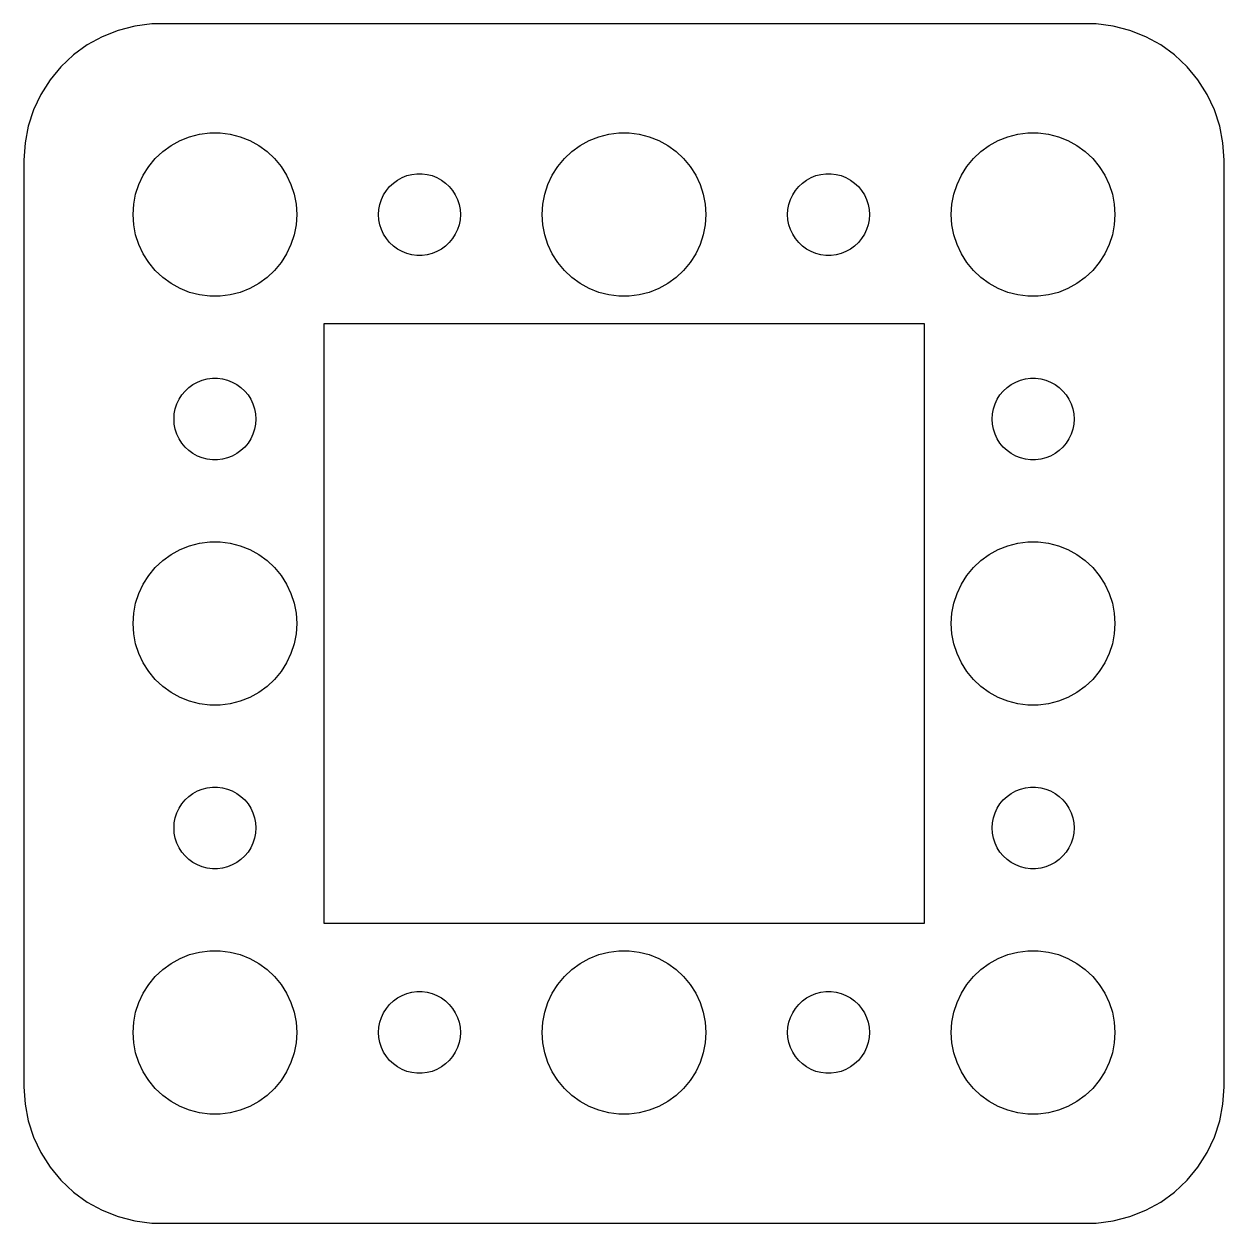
# Model space of a CAD drawing. Header units: metres. Extents: x -22 to 22, y 248 to 508.
# Drawn here: x -22 to 22, y 464.01 to 507.99 of the extents above; entities that cross this region are included whole.
import ezdxf

# ---------------------------------------------------------------- set-up
doc = ezdxf.new("R2010")
doc.units = ezdxf.units.M

msp = doc.modelspace()

# ---------------------------------------------------------------- linework, layer by layer
for p, q in [((-17.9369, 507.911), (-18.5451, 507.755)), ((-17.3139, 507.99), (-17.9369, 507.911)), ((17.3139, 507.99), (-17.3139, 507.99)), ((17.9369, 507.911), (17.3139, 507.99)), ((18.5451, 507.755), (17.9369, 507.911)), ((-19.1289, 507.524), (-19.6791, 507.222)), ((-18.5451, 507.755), (-19.1289, 507.524)), ((19.1289, 507.524), (18.5451, 507.755)), ((19.6791, 507.222), (19.1289, 507.524)), ((-19.6791, 507.222), (-20.1871, 506.853)), ((20.1871, 506.853), (19.6791, 507.222)), ((-20.1871, 506.853), (-20.6448, 506.423)), ((20.6448, 506.423), (20.1871, 506.853)), ((-20.6448, 506.423), (-21.0451, 505.939)), ((21.0451, 505.939), (20.6448, 506.423)), ((-21.0451, 505.939), (-21.3815, 505.409)), ((21.3815, 505.409), (21.0451, 505.939)), ((-21.3815, 505.409), (-21.6489, 504.841)), ((21.6489, 504.841), (21.3815, 505.409)), ((-21.6489, 504.841), (-21.8429, 504.243)), ((21.8429, 504.243), (21.6489, 504.841)), ((-21.8429, 504.243), (-21.9606, 503.627)), ((21.9606, 503.627), (21.8429, 504.243)), ((-16.2773, 503.714), (-15.927, 503.853)), ((-15.927, 503.853), (-15.5621, 503.947)), ((-15.5621, 503.947), (-15.1884, 503.994)), ((-15.1884, 503.994), (-14.8116, 503.994)), ((-14.8116, 503.994), (-14.4379, 503.947)), ((-14.4379, 503.947), (-14.0729, 503.853)), ((-14.0729, 503.853), (-13.7227, 503.714)), ((-1.27733, 503.714), (-0.92705, 503.853)), ((-0.92705, 503.853), (-0.56213, 503.947)), ((-0.56213, 503.947), (-0.18837, 503.994)), ((-0.18837, 503.994), (0.18837, 503.994)), ((0.18837, 503.994), (0.56213, 503.947)), ((0.56213, 503.947), (0.92705, 503.853)), ((0.92705, 503.853), (1.27733, 503.714)), ((13.7227, 503.714), (14.0729, 503.853)), ((14.0729, 503.853), (14.4379, 503.947)), ((14.4379, 503.947), (14.8116, 503.994)), ((14.8116, 503.994), (15.1884, 503.994)), ((15.1884, 503.994), (15.5621, 503.947)), ((15.5621, 503.947), (15.927, 503.853)), ((15.927, 503.853), (16.2773, 503.714)), ((-21.9606, 503.627), (-22, 503)), ((-16.9123, 503.312), (-16.6075, 503.533)), ((-16.6075, 503.533), (-16.2773, 503.714)), ((-13.7227, 503.714), (-13.3925, 503.533)), ((-13.3925, 503.533), (-13.0877, 503.312)), ((-1.91226, 503.312), (-1.60747, 503.533)), ((-1.60747, 503.533), (-1.27733, 503.714)), ((1.27733, 503.714), (1.60747, 503.533)), ((1.60747, 503.533), (1.91226, 503.312)), ((13.0877, 503.312), (13.3925, 503.533)), ((13.3925, 503.533), (13.7227, 503.714)), ((16.2773, 503.714), (16.6075, 503.533)), ((16.6075, 503.533), (16.9123, 503.312)), ((22, 503), (21.9606, 503.627)), ((-22, 503), (-22, 469)), ((-17.427, 502.763), (-17.1869, 503.054)), ((-17.1869, 503.054), (-16.9123, 503.312)), ((-13.0877, 503.312), (-12.8131, 503.054)), ((-12.8131, 503.054), (-12.5729, 502.763)), ((-2.42705, 502.763), (-2.1869, 503.054)), ((-2.1869, 503.054), (-1.91226, 503.312)), ((1.91226, 503.312), (2.1869, 503.054)), ((2.1869, 503.054), (2.42705, 502.763)), ((12.5729, 502.763), (12.8131, 503.054)), ((12.8131, 503.054), (13.0877, 503.312)), ((16.9123, 503.312), (17.1869, 503.054)), ((17.1869, 503.054), (17.427, 502.763)), ((22, 469), (22, 503)), ((-17.6289, 502.445), (-17.427, 502.763)), ((-12.5729, 502.763), (-12.3711, 502.445)), ((-7.78107, 502.473), (-7.59418, 502.497)), ((-7.59418, 502.497), (-7.40581, 502.497)), ((-7.40581, 502.497), (-7.21892, 502.473)), ((-2.62891, 502.445), (-2.42705, 502.763)), ((2.42705, 502.763), (2.62891, 502.445)), ((7.21892, 502.473), (7.40581, 502.497)), ((7.40581, 502.497), (7.59418, 502.497)), ((7.59418, 502.497), (7.78107, 502.473)), ((12.3711, 502.445), (12.5729, 502.763)), ((17.427, 502.763), (17.6289, 502.445)), ((-17.9057, 501.746), (-17.7893, 502.104)), ((-17.7893, 502.104), (-17.6289, 502.445)), ((-12.3711, 502.445), (-12.2107, 502.104)), ((-12.2107, 502.104), (-12.0942, 501.746)), ((-8.59344, 502.027), (-8.45613, 502.156)), ((-8.45613, 502.156), (-8.30373, 502.266)), ((-8.30373, 502.266), (-8.13866, 502.357)), ((-8.13866, 502.357), (-7.96352, 502.427)), ((-7.96352, 502.427), (-7.78107, 502.473)), ((-7.21892, 502.473), (-7.03647, 502.427)), ((-7.03647, 502.427), (-6.86133, 502.357)), ((-6.86133, 502.357), (-6.69626, 502.266)), ((-6.69626, 502.266), (-6.54385, 502.156)), ((-6.54385, 502.156), (-6.40654, 502.027)), ((-2.90575, 501.746), (-2.78932, 502.104)), ((-2.78932, 502.104), (-2.62891, 502.445)), ((2.62891, 502.445), (2.78932, 502.104)), ((2.78932, 502.104), (2.90575, 501.746)), ((6.40654, 502.027), (6.54385, 502.156)), ((6.54385, 502.156), (6.69626, 502.266)), ((6.69626, 502.266), (6.86133, 502.357)), ((6.86133, 502.357), (7.03647, 502.427)), ((7.03647, 502.427), (7.21892, 502.473)), ((7.78107, 502.473), (7.96352, 502.427)), ((7.96352, 502.427), (8.13866, 502.357)), ((8.13866, 502.357), (8.30373, 502.266)), ((8.30373, 502.266), (8.45613, 502.156)), ((8.45613, 502.156), (8.59344, 502.027)), ((12.0942, 501.746), (12.2107, 502.104)), ((12.2107, 502.104), (12.3711, 502.445)), ((17.6289, 502.445), (17.7893, 502.104)), ((17.7893, 502.104), (17.9057, 501.746)), ((-17.9763, 501.376), (-17.9057, 501.746)), ((-12.0942, 501.746), (-12.0237, 501.376)), ((-8.89465, 501.552), (-8.81445, 501.723)), ((-8.81445, 501.723), (-8.71352, 501.882)), ((-8.71352, 501.882), (-8.59344, 502.027)), ((-6.40654, 502.027), (-6.28647, 501.882)), ((-6.28647, 501.882), (-6.18553, 501.723)), ((-6.18553, 501.723), (-6.10533, 501.552)), ((-2.97633, 501.376), (-2.90575, 501.746)), ((2.90575, 501.746), (2.97633, 501.376)), ((6.10533, 501.552), (6.18553, 501.723)), ((6.18553, 501.723), (6.28647, 501.882)), ((6.28647, 501.882), (6.40654, 502.027)), ((8.59344, 502.027), (8.71352, 501.882)), ((8.71352, 501.882), (8.81445, 501.723)), ((8.81445, 501.723), (8.89465, 501.552)), ((12.0237, 501.376), (12.0942, 501.746)), ((17.9057, 501.746), (17.9763, 501.376)), ((-18, 501), (-17.9763, 501.376)), ((-12.0237, 501.376), (-12, 501)), ((-9, 501), (-8.98816, 501.188)), ((-8.98816, 501.188), (-8.95287, 501.373)), ((-8.95287, 501.373), (-8.89465, 501.552)), ((-6.10533, 501.552), (-6.04712, 501.373)), ((-6.04712, 501.373), (-6.01183, 501.188)), ((-6.01183, 501.188), (-6, 501)), ((-3, 501), (-2.97633, 501.376)), ((2.97633, 501.376), (3, 501)), ((6, 501), (6.01183, 501.188)), ((6.01183, 501.188), (6.04712, 501.373)), ((6.04712, 501.373), (6.10533, 501.552)), ((8.89465, 501.552), (8.95287, 501.373)), ((8.95287, 501.373), (8.98816, 501.188)), ((8.98816, 501.188), (9, 501)), ((12, 501), (12.0237, 501.376)), ((17.9763, 501.376), (18, 501)), ((-17.9763, 500.624), (-18, 501)), ((-12, 501), (-12.0237, 500.624)), ((-8.98816, 500.812), (-9, 501)), ((-8.95287, 500.627), (-8.98816, 500.812)), ((-6.01183, 500.812), (-6.04712, 500.627)), ((-6, 501), (-6.01183, 500.812)), ((-2.97633, 500.624), (-3, 501)), ((3, 501), (2.97633, 500.624)), ((6.01183, 500.812), (6, 501)), ((6.04712, 500.627), (6.01183, 500.812)), ((8.98816, 500.812), (8.95287, 500.627)), ((9, 501), (8.98816, 500.812)), ((12.0237, 500.624), (12, 501)), ((18, 501), (17.9763, 500.624)), ((-17.9057, 500.254), (-17.9763, 500.624)), ((-12.0237, 500.624), (-12.0942, 500.254)), ((-8.89465, 500.448), (-8.95287, 500.627)), ((-8.81445, 500.277), (-8.89465, 500.448)), ((-6.10533, 500.448), (-6.18553, 500.277)), ((-6.04712, 500.627), (-6.10533, 500.448)), ((-2.90575, 500.254), (-2.97633, 500.624)), ((2.97633, 500.624), (2.90575, 500.254)), ((6.10533, 500.448), (6.04712, 500.627)), ((6.18553, 500.277), (6.10533, 500.448)), ((8.89465, 500.448), (8.81445, 500.277)), ((8.95287, 500.627), (8.89465, 500.448)), ((12.0942, 500.254), (12.0237, 500.624)), ((17.9763, 500.624), (17.9057, 500.254)), ((-17.7893, 499.896), (-17.9057, 500.254)), ((-17.6289, 499.555), (-17.7893, 499.896)), ((-12.2107, 499.896), (-12.3711, 499.555)), ((-12.0942, 500.254), (-12.2107, 499.896)), ((-8.71352, 500.118), (-8.81445, 500.277)), ((-8.59344, 499.973), (-8.71352, 500.118)), ((-8.45613, 499.844), (-8.59344, 499.973)), ((-8.30373, 499.734), (-8.45613, 499.844)), ((-6.54385, 499.844), (-6.69626, 499.734)), ((-6.40654, 499.973), (-6.54385, 499.844)), ((-6.28647, 500.118), (-6.40654, 499.973)), ((-6.18553, 500.277), (-6.28647, 500.118)), ((-2.78932, 499.896), (-2.90575, 500.254)), ((-2.62891, 499.555), (-2.78932, 499.896)), ((2.78932, 499.896), (2.62891, 499.555)), ((2.90575, 500.254), (2.78932, 499.896)), ((6.28647, 500.118), (6.18553, 500.277)), ((6.40654, 499.973), (6.28647, 500.118)), ((6.54385, 499.844), (6.40654, 499.973)), ((6.69626, 499.734), (6.54385, 499.844)), ((8.45613, 499.844), (8.30373, 499.734)), ((8.59344, 499.973), (8.45613, 499.844)), ((8.71352, 500.118), (8.59344, 499.973)), ((8.81445, 500.277), (8.71352, 500.118)), ((12.2107, 499.896), (12.0942, 500.254)), ((12.3711, 499.555), (12.2107, 499.896)), ((17.7893, 499.896), (17.6289, 499.555)), ((17.9057, 500.254), (17.7893, 499.896)), ((-17.427, 499.237), (-17.6289, 499.555)), ((-12.3711, 499.555), (-12.5729, 499.237)), ((-8.13866, 499.643), (-8.30373, 499.734)), ((-7.96352, 499.573), (-8.13866, 499.643)), ((-7.78107, 499.527), (-7.96352, 499.573)), ((-7.59418, 499.503), (-7.78107, 499.527)), ((-7.40581, 499.503), (-7.59418, 499.503)), ((-7.21892, 499.527), (-7.40581, 499.503)), ((-7.03647, 499.573), (-7.21892, 499.527)), ((-6.86133, 499.643), (-7.03647, 499.573)), ((-6.69626, 499.734), (-6.86133, 499.643)), ((-2.42705, 499.237), (-2.62891, 499.555)), ((2.62891, 499.555), (2.42705, 499.237)), ((6.86133, 499.643), (6.69626, 499.734)), ((7.03647, 499.573), (6.86133, 499.643)), ((7.21892, 499.527), (7.03647, 499.573)), ((7.40581, 499.503), (7.21892, 499.527)), ((7.59418, 499.503), (7.40581, 499.503)), ((7.78107, 499.527), (7.59418, 499.503)), ((7.96352, 499.573), (7.78107, 499.527)), ((8.13866, 499.643), (7.96352, 499.573)), ((8.30373, 499.734), (8.13866, 499.643)), ((12.5729, 499.237), (12.3711, 499.555)), ((17.6289, 499.555), (17.427, 499.237)), ((-17.1869, 498.946), (-17.427, 499.237)), ((-12.5729, 499.237), (-12.8131, 498.946)), ((-2.1869, 498.946), (-2.42705, 499.237)), ((2.42705, 499.237), (2.1869, 498.946)), ((12.8131, 498.946), (12.5729, 499.237)), ((17.427, 499.237), (17.1869, 498.946)), ((-16.9123, 498.688), (-17.1869, 498.946)), ((-16.6075, 498.467), (-16.9123, 498.688)), ((-13.0877, 498.688), (-13.3925, 498.467)), ((-12.8131, 498.946), (-13.0877, 498.688)), ((-1.91226, 498.688), (-2.1869, 498.946)), ((-1.60747, 498.467), (-1.91226, 498.688)), ((1.91226, 498.688), (1.60747, 498.467)), ((2.1869, 498.946), (1.91226, 498.688)), ((13.0877, 498.688), (12.8131, 498.946)), ((13.3925, 498.467), (13.0877, 498.688)), ((16.9123, 498.688), (16.6075, 498.467)), ((17.1869, 498.946), (16.9123, 498.688)), ((-16.2773, 498.286), (-16.6075, 498.467)), ((-15.927, 498.147), (-16.2773, 498.286)), ((-15.5621, 498.053), (-15.927, 498.147)), ((-14.0729, 498.147), (-14.4379, 498.053)), ((-13.7227, 498.286), (-14.0729, 498.147)), ((-13.3925, 498.467), (-13.7227, 498.286)), ((-1.27733, 498.286), (-1.60747, 498.467)), ((-0.92705, 498.147), (-1.27733, 498.286)), ((-0.56213, 498.053), (-0.92705, 498.147)), ((0.92705, 498.147), (0.56213, 498.053)), ((1.27733, 498.286), (0.92705, 498.147)), ((1.60747, 498.467), (1.27733, 498.286)), ((13.7227, 498.286), (13.3925, 498.467)), ((14.0729, 498.147), (13.7227, 498.286)), ((14.4379, 498.053), (14.0729, 498.147)), ((15.927, 498.147), (15.5621, 498.053)), ((16.2773, 498.286), (15.927, 498.147)), ((16.6075, 498.467), (16.2773, 498.286)), ((-15.1884, 498.006), (-15.5621, 498.053)), ((-14.8116, 498.006), (-15.1884, 498.006)), ((-14.4379, 498.053), (-14.8116, 498.006)), ((-0.18837, 498.006), (-0.56213, 498.053)), ((0.18837, 498.006), (-0.18837, 498.006)), ((0.56213, 498.053), (0.18837, 498.006)), ((14.8116, 498.006), (14.4379, 498.053)), ((15.1884, 498.006), (14.8116, 498.006)), ((15.5621, 498.053), (15.1884, 498.006)), ((-11, 475), (-11, 497)), ((-11, 497), (11, 497)), ((11, 497), (11, 475)), ((-16.0934, 494.527), (-15.9561, 494.656)), ((-15.9561, 494.656), (-15.8037, 494.766)), ((-15.8037, 494.766), (-15.6387, 494.857)), ((-15.6387, 494.857), (-15.4635, 494.927)), ((-15.4635, 494.927), (-15.2811, 494.973)), ((-15.2811, 494.973), (-15.0942, 494.997)), ((-15.0942, 494.997), (-14.9058, 494.997)), ((-14.9058, 494.997), (-14.7189, 494.973)), ((-14.7189, 494.973), (-14.5365, 494.927)), ((-14.5365, 494.927), (-14.3613, 494.857)), ((-14.3613, 494.857), (-14.1963, 494.766)), ((-14.1963, 494.766), (-14.0439, 494.656)), ((-14.0439, 494.656), (-13.9065, 494.527)), ((13.9065, 494.527), (14.0439, 494.656)), ((14.0439, 494.656), (14.1963, 494.766)), ((14.1963, 494.766), (14.3613, 494.857)), ((14.3613, 494.857), (14.5365, 494.927)), ((14.5365, 494.927), (14.7189, 494.973)), ((14.7189, 494.973), (14.9058, 494.997)), ((14.9058, 494.997), (15.0942, 494.997)), ((15.0942, 494.997), (15.2811, 494.973)), ((15.2811, 494.973), (15.4635, 494.927)), ((15.4635, 494.927), (15.6387, 494.857)), ((15.6387, 494.857), (15.8037, 494.766)), ((15.8037, 494.766), (15.9561, 494.656)), ((15.9561, 494.656), (16.0934, 494.527)), ((-16.3947, 494.052), (-16.3145, 494.223)), ((-16.3145, 494.223), (-16.2135, 494.382)), ((-16.2135, 494.382), (-16.0934, 494.527)), ((-13.9065, 494.527), (-13.7865, 494.382)), ((-13.7865, 494.382), (-13.6855, 494.223)), ((-13.6855, 494.223), (-13.6053, 494.052)), ((13.6053, 494.052), (13.6855, 494.223)), ((13.6855, 494.223), (13.7865, 494.382)), ((13.7865, 494.382), (13.9065, 494.527)), ((16.0934, 494.527), (16.2135, 494.382)), ((16.2135, 494.382), (16.3145, 494.223)), ((16.3145, 494.223), (16.3947, 494.052)), ((-16.5, 493.5), (-16.4882, 493.688)), ((-16.4882, 493.688), (-16.4529, 493.873)), ((-16.4529, 493.873), (-16.3947, 494.052)), ((-13.6053, 494.052), (-13.5471, 493.873)), ((-13.5471, 493.873), (-13.5118, 493.688)), ((-13.5118, 493.688), (-13.5, 493.5)), ((13.5, 493.5), (13.5118, 493.688)), ((13.5118, 493.688), (13.5471, 493.873)), ((13.5471, 493.873), (13.6053, 494.052)), ((16.3947, 494.052), (16.4529, 493.873)), ((16.4529, 493.873), (16.4882, 493.688)), ((16.4882, 493.688), (16.5, 493.5)), ((-16.4882, 493.312), (-16.5, 493.5)), ((-16.4529, 493.127), (-16.4882, 493.312)), ((-13.5118, 493.312), (-13.5471, 493.127)), ((-13.5, 493.5), (-13.5118, 493.312)), ((13.5118, 493.312), (13.5, 493.5)), ((13.5471, 493.127), (13.5118, 493.312)), ((16.4882, 493.312), (16.4529, 493.127)), ((16.5, 493.5), (16.4882, 493.312)), ((-16.3947, 492.948), (-16.4529, 493.127)), ((-16.3145, 492.777), (-16.3947, 492.948)), ((-13.6053, 492.948), (-13.6855, 492.777)), ((-13.5471, 493.127), (-13.6053, 492.948)), ((13.6053, 492.948), (13.5471, 493.127)), ((13.6855, 492.777), (13.6053, 492.948)), ((16.3947, 492.948), (16.3145, 492.777)), ((16.4529, 493.127), (16.3947, 492.948)), ((-16.2135, 492.618), (-16.3145, 492.777)), ((-16.0934, 492.473), (-16.2135, 492.618)), ((-15.9561, 492.344), (-16.0934, 492.473)), ((-13.9065, 492.473), (-14.0439, 492.344)), ((-13.7865, 492.618), (-13.9065, 492.473)), ((-13.6855, 492.777), (-13.7865, 492.618)), ((13.7865, 492.618), (13.6855, 492.777)), ((13.9065, 492.473), (13.7865, 492.618)), ((14.0439, 492.344), (13.9065, 492.473)), ((16.0934, 492.473), (15.9561, 492.344)), ((16.2135, 492.618), (16.0934, 492.473)), ((16.3145, 492.777), (16.2135, 492.618)), ((-15.8037, 492.234), (-15.9561, 492.344)), ((-15.6387, 492.143), (-15.8037, 492.234)), ((-15.4635, 492.073), (-15.6387, 492.143)), ((-15.2811, 492.027), (-15.4635, 492.073)), ((-15.0942, 492.003), (-15.2811, 492.027)), ((-14.9058, 492.003), (-15.0942, 492.003)), ((-14.7189, 492.027), (-14.9058, 492.003)), ((-14.5365, 492.073), (-14.7189, 492.027)), ((-14.3613, 492.143), (-14.5365, 492.073)), ((-14.1963, 492.234), (-14.3613, 492.143)), ((-14.0439, 492.344), (-14.1963, 492.234)), ((14.1963, 492.234), (14.0439, 492.344)), ((14.3613, 492.143), (14.1963, 492.234)), ((14.5365, 492.073), (14.3613, 492.143)), ((14.7189, 492.027), (14.5365, 492.073)), ((14.9058, 492.003), (14.7189, 492.027)), ((15.0942, 492.003), (14.9058, 492.003)), ((15.2811, 492.027), (15.0942, 492.003)), ((15.4635, 492.073), (15.2811, 492.027)), ((15.6387, 492.143), (15.4635, 492.073)), ((15.8037, 492.234), (15.6387, 492.143)), ((15.9561, 492.344), (15.8037, 492.234)), ((-16.2773, 488.714), (-15.927, 488.853)), ((-15.927, 488.853), (-15.5621, 488.947)), ((-15.5621, 488.947), (-15.1884, 488.994)), ((-15.1884, 488.994), (-14.8116, 488.994)), ((-14.8116, 488.994), (-14.4379, 488.947)), ((-14.4379, 488.947), (-14.0729, 488.853)), ((-14.0729, 488.853), (-13.7227, 488.714)), ((13.7227, 488.714), (14.0729, 488.853)), ((14.0729, 488.853), (14.4379, 488.947)), ((14.4379, 488.947), (14.8116, 488.994)), ((14.8116, 488.994), (15.1884, 488.994)), ((15.1884, 488.994), (15.5621, 488.947)), ((15.5621, 488.947), (15.927, 488.853)), ((15.927, 488.853), (16.2773, 488.714)), ((-16.9123, 488.312), (-16.6075, 488.533)), ((-16.6075, 488.533), (-16.2773, 488.714)), ((-13.7227, 488.714), (-13.3925, 488.533)), ((-13.3925, 488.533), (-13.0877, 488.312)), ((13.0877, 488.312), (13.3925, 488.533)), ((13.3925, 488.533), (13.7227, 488.714)), ((16.2773, 488.714), (16.6075, 488.533)), ((16.6075, 488.533), (16.9123, 488.312)), ((-17.427, 487.763), (-17.1869, 488.054)), ((-17.1869, 488.054), (-16.9123, 488.312)), ((-13.0877, 488.312), (-12.8131, 488.054)), ((-12.8131, 488.054), (-12.5729, 487.763)), ((12.5729, 487.763), (12.8131, 488.054)), ((12.8131, 488.054), (13.0877, 488.312)), ((16.9123, 488.312), (17.1869, 488.054)), ((17.1869, 488.054), (17.427, 487.763)), ((-17.6289, 487.445), (-17.427, 487.763)), ((-12.5729, 487.763), (-12.3711, 487.445)), ((12.3711, 487.445), (12.5729, 487.763)), ((17.427, 487.763), (17.6289, 487.445)), ((-17.9057, 486.746), (-17.7893, 487.104)), ((-17.7893, 487.104), (-17.6289, 487.445)), ((-12.3711, 487.445), (-12.2107, 487.104)), ((-12.2107, 487.104), (-12.0942, 486.746)), ((12.0942, 486.746), (12.2107, 487.104)), ((12.2107, 487.104), (12.3711, 487.445)), ((17.6289, 487.445), (17.7893, 487.104)), ((17.7893, 487.104), (17.9057, 486.746)), ((-17.9763, 486.376), (-17.9057, 486.746)), ((-12.0942, 486.746), (-12.0237, 486.376)), ((12.0237, 486.376), (12.0942, 486.746)), ((17.9057, 486.746), (17.9763, 486.376)), ((-18, 486), (-17.9763, 486.376)), ((-12.0237, 486.376), (-12, 486)), ((12, 486), (12.0237, 486.376)), ((17.9763, 486.376), (18, 486)), ((-17.9763, 485.624), (-18, 486)), ((-12, 486), (-12.0237, 485.624)), ((12.0237, 485.624), (12, 486)), ((18, 486), (17.9763, 485.624)), ((-17.9057, 485.254), (-17.9763, 485.624)), ((-12.0237, 485.624), (-12.0942, 485.254)), ((12.0942, 485.254), (12.0237, 485.624)), ((17.9763, 485.624), (17.9057, 485.254)), ((-17.7893, 484.896), (-17.9057, 485.254)), ((-17.6289, 484.555), (-17.7893, 484.896)), ((-12.2107, 484.896), (-12.3711, 484.555)), ((-12.0942, 485.254), (-12.2107, 484.896)), ((12.2107, 484.896), (12.0942, 485.254)), ((12.3711, 484.555), (12.2107, 484.896)), ((17.7893, 484.896), (17.6289, 484.555)), ((17.9057, 485.254), (17.7893, 484.896)), ((-17.427, 484.237), (-17.6289, 484.555)), ((-12.3711, 484.555), (-12.5729, 484.237)), ((12.5729, 484.237), (12.3711, 484.555)), ((17.6289, 484.555), (17.427, 484.237)), ((-17.1869, 483.946), (-17.427, 484.237)), ((-12.5729, 484.237), (-12.8131, 483.946)), ((12.8131, 483.946), (12.5729, 484.237)), ((17.427, 484.237), (17.1869, 483.946)), ((-16.9123, 483.688), (-17.1869, 483.946)), ((-16.6075, 483.467), (-16.9123, 483.688)), ((-13.0877, 483.688), (-13.3925, 483.467)), ((-12.8131, 483.946), (-13.0877, 483.688)), ((13.0877, 483.688), (12.8131, 483.946)), ((13.3925, 483.467), (13.0877, 483.688)), ((16.9123, 483.688), (16.6075, 483.467)), ((17.1869, 483.946), (16.9123, 483.688)), ((-16.2773, 483.286), (-16.6075, 483.467)), ((-15.927, 483.147), (-16.2773, 483.286)), ((-15.5621, 483.053), (-15.927, 483.147)), ((-14.0729, 483.147), (-14.4379, 483.053)), ((-13.7227, 483.286), (-14.0729, 483.147)), ((-13.3925, 483.467), (-13.7227, 483.286)), ((13.7227, 483.286), (13.3925, 483.467)), ((14.0729, 483.147), (13.7227, 483.286)), ((14.4379, 483.053), (14.0729, 483.147)), ((15.927, 483.147), (15.5621, 483.053)), ((16.2773, 483.286), (15.927, 483.147)), ((16.6075, 483.467), (16.2773, 483.286)), ((-15.1884, 483.006), (-15.5621, 483.053)), ((-14.8116, 483.006), (-15.1884, 483.006)), ((-14.4379, 483.053), (-14.8116, 483.006)), ((14.8116, 483.006), (14.4379, 483.053)), ((15.1884, 483.006), (14.8116, 483.006)), ((15.5621, 483.053), (15.1884, 483.006)), ((-16.0934, 479.527), (-15.9561, 479.656)), ((-15.9561, 479.656), (-15.8037, 479.766)), ((-15.8037, 479.766), (-15.6387, 479.857)), ((-15.6387, 479.857), (-15.4635, 479.927)), ((-15.4635, 479.927), (-15.2811, 479.973)), ((-15.2811, 479.973), (-15.0942, 479.997)), ((-15.0942, 479.997), (-14.9058, 479.997)), ((-14.9058, 479.997), (-14.7189, 479.973)), ((-14.7189, 479.973), (-14.5365, 479.927)), ((-14.5365, 479.927), (-14.3613, 479.857)), ((-14.3613, 479.857), (-14.1963, 479.766)), ((-14.1963, 479.766), (-14.0439, 479.656)), ((-14.0439, 479.656), (-13.9065, 479.527)), ((13.9065, 479.527), (14.0439, 479.656)), ((14.0439, 479.656), (14.1963, 479.766)), ((14.1963, 479.766), (14.3613, 479.857)), ((14.3613, 479.857), (14.5365, 479.927)), ((14.5365, 479.927), (14.7189, 479.973)), ((14.7189, 479.973), (14.9058, 479.997)), ((14.9058, 479.997), (15.0942, 479.997)), ((15.0942, 479.997), (15.2811, 479.973)), ((15.2811, 479.973), (15.4635, 479.927)), ((15.4635, 479.927), (15.6387, 479.857)), ((15.6387, 479.857), (15.8037, 479.766)), ((15.8037, 479.766), (15.9561, 479.656)), ((15.9561, 479.656), (16.0934, 479.527)), ((-16.3947, 479.052), (-16.3145, 479.223)), ((-16.3145, 479.223), (-16.2135, 479.382)), ((-16.2135, 479.382), (-16.0934, 479.527)), ((-13.9065, 479.527), (-13.7865, 479.382)), ((-13.7865, 479.382), (-13.6855, 479.223)), ((-13.6855, 479.223), (-13.6053, 479.052)), ((13.6053, 479.052), (13.6855, 479.223)), ((13.6855, 479.223), (13.7865, 479.382)), ((13.7865, 479.382), (13.9065, 479.527)), ((16.0934, 479.527), (16.2135, 479.382)), ((16.2135, 479.382), (16.3145, 479.223)), ((16.3145, 479.223), (16.3947, 479.052)), ((-16.4882, 478.688), (-16.4529, 478.873)), ((-16.4529, 478.873), (-16.3947, 479.052)), ((-13.6053, 479.052), (-13.5471, 478.873)), ((-13.5471, 478.873), (-13.5118, 478.688)), ((13.5118, 478.688), (13.5471, 478.873)), ((13.5471, 478.873), (13.6053, 479.052)), ((16.3947, 479.052), (16.4529, 478.873)), ((16.4529, 478.873), (16.4882, 478.688)), ((-16.5, 478.5), (-16.4882, 478.688)), ((-16.4882, 478.312), (-16.5, 478.5)), ((-16.4529, 478.127), (-16.4882, 478.312)), ((-13.5118, 478.312), (-13.5471, 478.127)), ((-13.5118, 478.688), (-13.5, 478.5)), ((-13.5, 478.5), (-13.5118, 478.312)), ((13.5, 478.5), (13.5118, 478.688)), ((13.5118, 478.312), (13.5, 478.5)), ((13.5471, 478.127), (13.5118, 478.312)), ((16.4882, 478.312), (16.4529, 478.127)), ((16.4882, 478.688), (16.5, 478.5)), ((16.5, 478.5), (16.4882, 478.312)), ((-16.3947, 477.948), (-16.4529, 478.127)), ((-16.3145, 477.777), (-16.3947, 477.948)), ((-13.6053, 477.948), (-13.6855, 477.777)), ((-13.5471, 478.127), (-13.6053, 477.948)), ((13.6053, 477.948), (13.5471, 478.127)), ((13.6855, 477.777), (13.6053, 477.948)), ((16.3947, 477.948), (16.3145, 477.777)), ((16.4529, 478.127), (16.3947, 477.948)), ((-16.2135, 477.618), (-16.3145, 477.777)), ((-16.0934, 477.473), (-16.2135, 477.618)), ((-15.9561, 477.344), (-16.0934, 477.473)), ((-13.9065, 477.473), (-14.0439, 477.344)), ((-13.7865, 477.618), (-13.9065, 477.473)), ((-13.6855, 477.777), (-13.7865, 477.618)), ((13.7865, 477.618), (13.6855, 477.777)), ((13.9065, 477.473), (13.7865, 477.618)), ((14.0439, 477.344), (13.9065, 477.473)), ((16.0934, 477.473), (15.9561, 477.344)), ((16.2135, 477.618), (16.0934, 477.473)), ((16.3145, 477.777), (16.2135, 477.618)), ((-15.8037, 477.234), (-15.9561, 477.344)), ((-15.6387, 477.143), (-15.8037, 477.234)), ((-15.4635, 477.073), (-15.6387, 477.143)), ((-15.2811, 477.027), (-15.4635, 477.073)), ((-15.0942, 477.003), (-15.2811, 477.027)), ((-14.9058, 477.003), (-15.0942, 477.003)), ((-14.7189, 477.027), (-14.9058, 477.003)), ((-14.5365, 477.073), (-14.7189, 477.027)), ((-14.3613, 477.143), (-14.5365, 477.073)), ((-14.1963, 477.234), (-14.3613, 477.143)), ((-14.0439, 477.344), (-14.1963, 477.234)), ((14.1963, 477.234), (14.0439, 477.344)), ((14.3613, 477.143), (14.1963, 477.234)), ((14.5365, 477.073), (14.3613, 477.143)), ((14.7189, 477.027), (14.5365, 477.073)), ((14.9058, 477.003), (14.7189, 477.027)), ((15.0942, 477.003), (14.9058, 477.003)), ((15.2811, 477.027), (15.0942, 477.003)), ((15.4635, 477.073), (15.2811, 477.027)), ((15.6387, 477.143), (15.4635, 477.073)), ((15.8037, 477.234), (15.6387, 477.143)), ((15.9561, 477.344), (15.8037, 477.234)), ((11, 475), (-11, 475)), ((-15.927, 473.853), (-15.5621, 473.947)), ((-15.5621, 473.947), (-15.1884, 473.994)), ((-15.1884, 473.994), (-14.8116, 473.994)), ((-14.8116, 473.994), (-14.4379, 473.947)), ((-14.4379, 473.947), (-14.0729, 473.853)), ((-0.92705, 473.853), (-0.56213, 473.947)), ((-0.56213, 473.947), (-0.18837, 473.994)), ((-0.18837, 473.994), (0.18837, 473.994)), ((0.18837, 473.994), (0.56213, 473.947)), ((0.56213, 473.947), (0.92705, 473.853)), ((14.0729, 473.853), (14.4379, 473.947)), ((14.4379, 473.947), (14.8116, 473.994)), ((14.8116, 473.994), (15.1884, 473.994)), ((15.1884, 473.994), (15.5621, 473.947)), ((15.5621, 473.947), (15.927, 473.853)), ((-16.9123, 473.312), (-16.6075, 473.533)), ((-16.6075, 473.533), (-16.2773, 473.714)), ((-16.2773, 473.714), (-15.927, 473.853)), ((-14.0729, 473.853), (-13.7227, 473.714)), ((-13.7227, 473.714), (-13.3925, 473.533)), ((-13.3925, 473.533), (-13.0877, 473.312)), ((-1.91226, 473.312), (-1.60747, 473.533)), ((-1.60747, 473.533), (-1.27733, 473.714)), ((-1.27733, 473.714), (-0.92705, 473.853)), ((0.92705, 473.853), (1.27733, 473.714)), ((1.27733, 473.714), (1.60747, 473.533)), ((1.60747, 473.533), (1.91226, 473.312)), ((13.0877, 473.312), (13.3925, 473.533)), ((13.3925, 473.533), (13.7227, 473.714)), ((13.7227, 473.714), (14.0729, 473.853)), ((15.927, 473.853), (16.2773, 473.714)), ((16.2773, 473.714), (16.6075, 473.533)), ((16.6075, 473.533), (16.9123, 473.312)), ((-17.427, 472.763), (-17.1869, 473.054)), ((-17.1869, 473.054), (-16.9123, 473.312)), ((-13.0877, 473.312), (-12.8131, 473.054)), ((-12.8131, 473.054), (-12.5729, 472.763)), ((-2.42705, 472.763), (-2.1869, 473.054)), ((-2.1869, 473.054), (-1.91226, 473.312)), ((1.91226, 473.312), (2.1869, 473.054)), ((2.1869, 473.054), (2.42705, 472.763)), ((12.5729, 472.763), (12.8131, 473.054)), ((12.8131, 473.054), (13.0877, 473.312)), ((16.9123, 473.312), (17.1869, 473.054)), ((17.1869, 473.054), (17.427, 472.763)), ((-17.6289, 472.445), (-17.427, 472.763)), ((-12.5729, 472.763), (-12.3711, 472.445)), ((-2.62891, 472.445), (-2.42705, 472.763)), ((2.42705, 472.763), (2.62891, 472.445)), ((12.3711, 472.445), (12.5729, 472.763)), ((17.427, 472.763), (17.6289, 472.445)), ((-17.7893, 472.104), (-17.6289, 472.445)), ((-12.3711, 472.445), (-12.2107, 472.104)), ((-8.59344, 472.027), (-8.45613, 472.156)), ((-8.45613, 472.156), (-8.30373, 472.266)), ((-8.30373, 472.266), (-8.13866, 472.357)), ((-8.13866, 472.357), (-7.96352, 472.427)), ((-7.96352, 472.427), (-7.78107, 472.473)), ((-7.78107, 472.473), (-7.59418, 472.497)), ((-7.59418, 472.497), (-7.40581, 472.497)), ((-7.40581, 472.497), (-7.21892, 472.473)), ((-7.21892, 472.473), (-7.03647, 472.427)), ((-7.03647, 472.427), (-6.86133, 472.357)), ((-6.86133, 472.357), (-6.69626, 472.266)), ((-6.69626, 472.266), (-6.54385, 472.156)), ((-6.54385, 472.156), (-6.40654, 472.027)), ((-2.78932, 472.104), (-2.62891, 472.445)), ((2.62891, 472.445), (2.78932, 472.104)), ((6.40654, 472.027), (6.54385, 472.156)), ((6.54385, 472.156), (6.69626, 472.266)), ((6.69626, 472.266), (6.86133, 472.357)), ((6.86133, 472.357), (7.03647, 472.427)), ((7.03647, 472.427), (7.21892, 472.473)), ((7.21892, 472.473), (7.40581, 472.497)), ((7.40581, 472.497), (7.59418, 472.497)), ((7.59418, 472.497), (7.78107, 472.473)), ((7.78107, 472.473), (7.96352, 472.427)), ((7.96352, 472.427), (8.13866, 472.357)), ((8.13866, 472.357), (8.30373, 472.266)), ((8.30373, 472.266), (8.45613, 472.156)), ((8.45613, 472.156), (8.59344, 472.027)), ((12.2107, 472.104), (12.3711, 472.445)), ((17.6289, 472.445), (17.7893, 472.104)), ((-17.9763, 471.376), (-17.9057, 471.746)), ((-17.9057, 471.746), (-17.7893, 472.104)), ((-12.2107, 472.104), (-12.0942, 471.746)), ((-12.0942, 471.746), (-12.0237, 471.376)), ((-8.89465, 471.552), (-8.81445, 471.723)), ((-8.81445, 471.723), (-8.71352, 471.882)), ((-8.71352, 471.882), (-8.59344, 472.027)), ((-6.40654, 472.027), (-6.28647, 471.882)), ((-6.28647, 471.882), (-6.18553, 471.723)), ((-6.18553, 471.723), (-6.10533, 471.552)), ((-2.97633, 471.376), (-2.90575, 471.746)), ((-2.90575, 471.746), (-2.78932, 472.104)), ((2.78932, 472.104), (2.90575, 471.746)), ((2.90575, 471.746), (2.97633, 471.376)), ((6.10533, 471.552), (6.18553, 471.723)), ((6.18553, 471.723), (6.28647, 471.882)), ((6.28647, 471.882), (6.40654, 472.027)), ((8.59344, 472.027), (8.71352, 471.882)), ((8.71352, 471.882), (8.81445, 471.723)), ((8.81445, 471.723), (8.89465, 471.552)), ((12.0237, 471.376), (12.0942, 471.746)), ((12.0942, 471.746), (12.2107, 472.104)), ((17.7893, 472.104), (17.9057, 471.746)), ((17.9057, 471.746), (17.9763, 471.376)), ((-18, 471), (-17.9763, 471.376)), ((-12.0237, 471.376), (-12, 471)), ((-8.98816, 471.188), (-8.95287, 471.373)), ((-8.95287, 471.373), (-8.89465, 471.552)), ((-6.10533, 471.552), (-6.04712, 471.373)), ((-6.04712, 471.373), (-6.01183, 471.188)), ((-3, 471), (-2.97633, 471.376)), ((2.97633, 471.376), (3, 471)), ((6.01183, 471.188), (6.04712, 471.373)), ((6.04712, 471.373), (6.10533, 471.552)), ((8.89465, 471.552), (8.95287, 471.373)), ((8.95287, 471.373), (8.98816, 471.188)), ((12, 471), (12.0237, 471.376)), ((17.9763, 471.376), (18, 471)), ((-17.9763, 470.624), (-18, 471)), ((-12, 471), (-12.0237, 470.624)), ((-9, 471), (-8.98816, 471.188)), ((-8.98816, 470.812), (-9, 471)), ((-8.95287, 470.627), (-8.98816, 470.812)), ((-6.01183, 470.812), (-6.04712, 470.627)), ((-6.01183, 471.188), (-6, 471)), ((-6, 471), (-6.01183, 470.812)), ((-2.97633, 470.624), (-3, 471)), ((3, 471), (2.97633, 470.624)), ((6, 471), (6.01183, 471.188)), ((6.01183, 470.812), (6, 471)), ((6.04712, 470.627), (6.01183, 470.812)), ((8.98816, 470.812), (8.95287, 470.627)), ((8.98816, 471.188), (9, 471)), ((9, 471), (8.98816, 470.812)), ((12.0237, 470.624), (12, 471)), ((18, 471), (17.9763, 470.624)), ((-17.9057, 470.254), (-17.9763, 470.624)), ((-12.0237, 470.624), (-12.0942, 470.254)), ((-8.89465, 470.448), (-8.95287, 470.627)), ((-8.81445, 470.277), (-8.89465, 470.448)), ((-6.10533, 470.448), (-6.18553, 470.277)), ((-6.04712, 470.627), (-6.10533, 470.448)), ((-2.90575, 470.254), (-2.97633, 470.624)), ((2.97633, 470.624), (2.90575, 470.254)), ((6.10533, 470.448), (6.04712, 470.627)), ((6.18553, 470.277), (6.10533, 470.448)), ((8.89465, 470.448), (8.81445, 470.277)), ((8.95287, 470.627), (8.89465, 470.448)), ((12.0942, 470.254), (12.0237, 470.624)), ((17.9763, 470.624), (17.9057, 470.254)), ((-17.7893, 469.896), (-17.9057, 470.254)), ((-12.0942, 470.254), (-12.2107, 469.896)), ((-8.71352, 470.118), (-8.81445, 470.277)), ((-8.59344, 469.973), (-8.71352, 470.118)), ((-8.45613, 469.844), (-8.59344, 469.973)), ((-6.40654, 469.973), (-6.54385, 469.844)), ((-6.28647, 470.118), (-6.40654, 469.973)), ((-6.18553, 470.277), (-6.28647, 470.118)), ((-2.78932, 469.896), (-2.90575, 470.254)), ((2.90575, 470.254), (2.78932, 469.896)), ((6.28647, 470.118), (6.18553, 470.277)), ((6.40654, 469.973), (6.28647, 470.118)), ((6.54385, 469.844), (6.40654, 469.973)), ((8.59344, 469.973), (8.45613, 469.844)), ((8.71352, 470.118), (8.59344, 469.973)), ((8.81445, 470.277), (8.71352, 470.118)), ((12.2107, 469.896), (12.0942, 470.254)), ((17.9057, 470.254), (17.7893, 469.896)), ((-17.6289, 469.555), (-17.7893, 469.896)), ((-17.427, 469.237), (-17.6289, 469.555)), ((-12.3711, 469.555), (-12.5729, 469.237)), ((-12.2107, 469.896), (-12.3711, 469.555)), ((-8.30373, 469.734), (-8.45613, 469.844)), ((-8.13866, 469.643), (-8.30373, 469.734)), ((-7.96352, 469.573), (-8.13866, 469.643)), ((-7.78107, 469.527), (-7.96352, 469.573)), ((-7.59418, 469.503), (-7.78107, 469.527)), ((-7.40581, 469.503), (-7.59418, 469.503)), ((-7.21892, 469.527), (-7.40581, 469.503)), ((-7.03647, 469.573), (-7.21892, 469.527)), ((-6.86133, 469.643), (-7.03647, 469.573)), ((-6.69626, 469.734), (-6.86133, 469.643)), ((-6.54385, 469.844), (-6.69626, 469.734)), ((-2.62891, 469.555), (-2.78932, 469.896)), ((-2.42705, 469.237), (-2.62891, 469.555)), ((2.62891, 469.555), (2.42705, 469.237)), ((2.78932, 469.896), (2.62891, 469.555)), ((6.69626, 469.734), (6.54385, 469.844)), ((6.86133, 469.643), (6.69626, 469.734)), ((7.03647, 469.573), (6.86133, 469.643)), ((7.21892, 469.527), (7.03647, 469.573)), ((7.40581, 469.503), (7.21892, 469.527)), ((7.59418, 469.503), (7.40581, 469.503)), ((7.78107, 469.527), (7.59418, 469.503)), ((7.96352, 469.573), (7.78107, 469.527)), ((8.13866, 469.643), (7.96352, 469.573)), ((8.30373, 469.734), (8.13866, 469.643)), ((8.45613, 469.844), (8.30373, 469.734)), ((12.3711, 469.555), (12.2107, 469.896)), ((12.5729, 469.237), (12.3711, 469.555)), ((17.6289, 469.555), (17.427, 469.237)), ((17.7893, 469.896), (17.6289, 469.555)), ((-17.1869, 468.946), (-17.427, 469.237)), ((-12.5729, 469.237), (-12.8131, 468.946)), ((-2.1869, 468.946), (-2.42705, 469.237)), ((2.42705, 469.237), (2.1869, 468.946)), ((12.8131, 468.946), (12.5729, 469.237)), ((17.427, 469.237), (17.1869, 468.946)), ((-22, 469), (-21.9606, 468.373)), ((-16.9123, 468.688), (-17.1869, 468.946)), ((-16.6075, 468.467), (-16.9123, 468.688)), ((-13.0877, 468.688), (-13.3925, 468.467)), ((-12.8131, 468.946), (-13.0877, 468.688)), ((-1.91226, 468.688), (-2.1869, 468.946)), ((-1.60747, 468.467), (-1.91226, 468.688)), ((1.91226, 468.688), (1.60747, 468.467)), ((2.1869, 468.946), (1.91226, 468.688)), ((13.0877, 468.688), (12.8131, 468.946)), ((13.3925, 468.467), (13.0877, 468.688)), ((16.9123, 468.688), (16.6075, 468.467)), ((17.1869, 468.946), (16.9123, 468.688)), ((21.9606, 468.373), (22, 469)), ((-21.9606, 468.373), (-21.8429, 467.757)), ((-16.2773, 468.286), (-16.6075, 468.467)), ((-15.927, 468.147), (-16.2773, 468.286)), ((-13.7227, 468.286), (-14.0729, 468.147)), ((-13.3925, 468.467), (-13.7227, 468.286)), ((-1.27733, 468.286), (-1.60747, 468.467)), ((-0.92705, 468.147), (-1.27733, 468.286)), ((1.27733, 468.286), (0.92705, 468.147)), ((1.60747, 468.467), (1.27733, 468.286)), ((13.7227, 468.286), (13.3925, 468.467)), ((14.0729, 468.147), (13.7227, 468.286)), ((16.2773, 468.286), (15.927, 468.147)), ((16.6075, 468.467), (16.2773, 468.286)), ((21.8429, 467.757), (21.9606, 468.373)), ((-21.8429, 467.757), (-21.6489, 467.159)), ((-15.5621, 468.053), (-15.927, 468.147)), ((-15.1884, 468.006), (-15.5621, 468.053)), ((-14.8116, 468.006), (-15.1884, 468.006)), ((-14.4379, 468.053), (-14.8116, 468.006)), ((-14.0729, 468.147), (-14.4379, 468.053)), ((-0.56213, 468.053), (-0.92705, 468.147)), ((-0.18837, 468.006), (-0.56213, 468.053)), ((0.18837, 468.006), (-0.18837, 468.006)), ((0.56213, 468.053), (0.18837, 468.006)), ((0.92705, 468.147), (0.56213, 468.053)), ((14.4379, 468.053), (14.0729, 468.147)), ((14.8116, 468.006), (14.4379, 468.053)), ((15.1884, 468.006), (14.8116, 468.006)), ((15.5621, 468.053), (15.1884, 468.006)), ((15.927, 468.147), (15.5621, 468.053)), ((21.6489, 467.159), (21.8429, 467.757)), ((-21.6489, 467.159), (-21.3815, 466.591)), ((21.3815, 466.591), (21.6489, 467.159)), ((-21.3815, 466.591), (-21.0451, 466.061)), ((21.0451, 466.061), (21.3815, 466.591)), ((-21.0451, 466.061), (-20.6448, 465.577)), ((20.6448, 465.577), (21.0451, 466.061)), ((-20.6448, 465.577), (-20.1871, 465.147)), ((20.1871, 465.147), (20.6448, 465.577)), ((-20.1871, 465.147), (-19.6791, 464.778)), ((19.6791, 464.778), (20.1871, 465.147)), ((-19.6791, 464.778), (-19.1289, 464.476)), ((19.1289, 464.476), (19.6791, 464.778)), ((-19.1289, 464.476), (-18.5451, 464.245)), ((-18.5451, 464.245), (-17.9369, 464.089)), ((17.9369, 464.089), (18.5451, 464.245)), ((18.5451, 464.245), (19.1289, 464.476)), ((-17.9369, 464.089), (-17.3139, 464.01)), ((-17.3139, 464.01), (17.3139, 464.01)), ((17.3139, 464.01), (17.9369, 464.089))]:
    msp.add_line(p, q)

doc.saveas('drawing.dxf')
